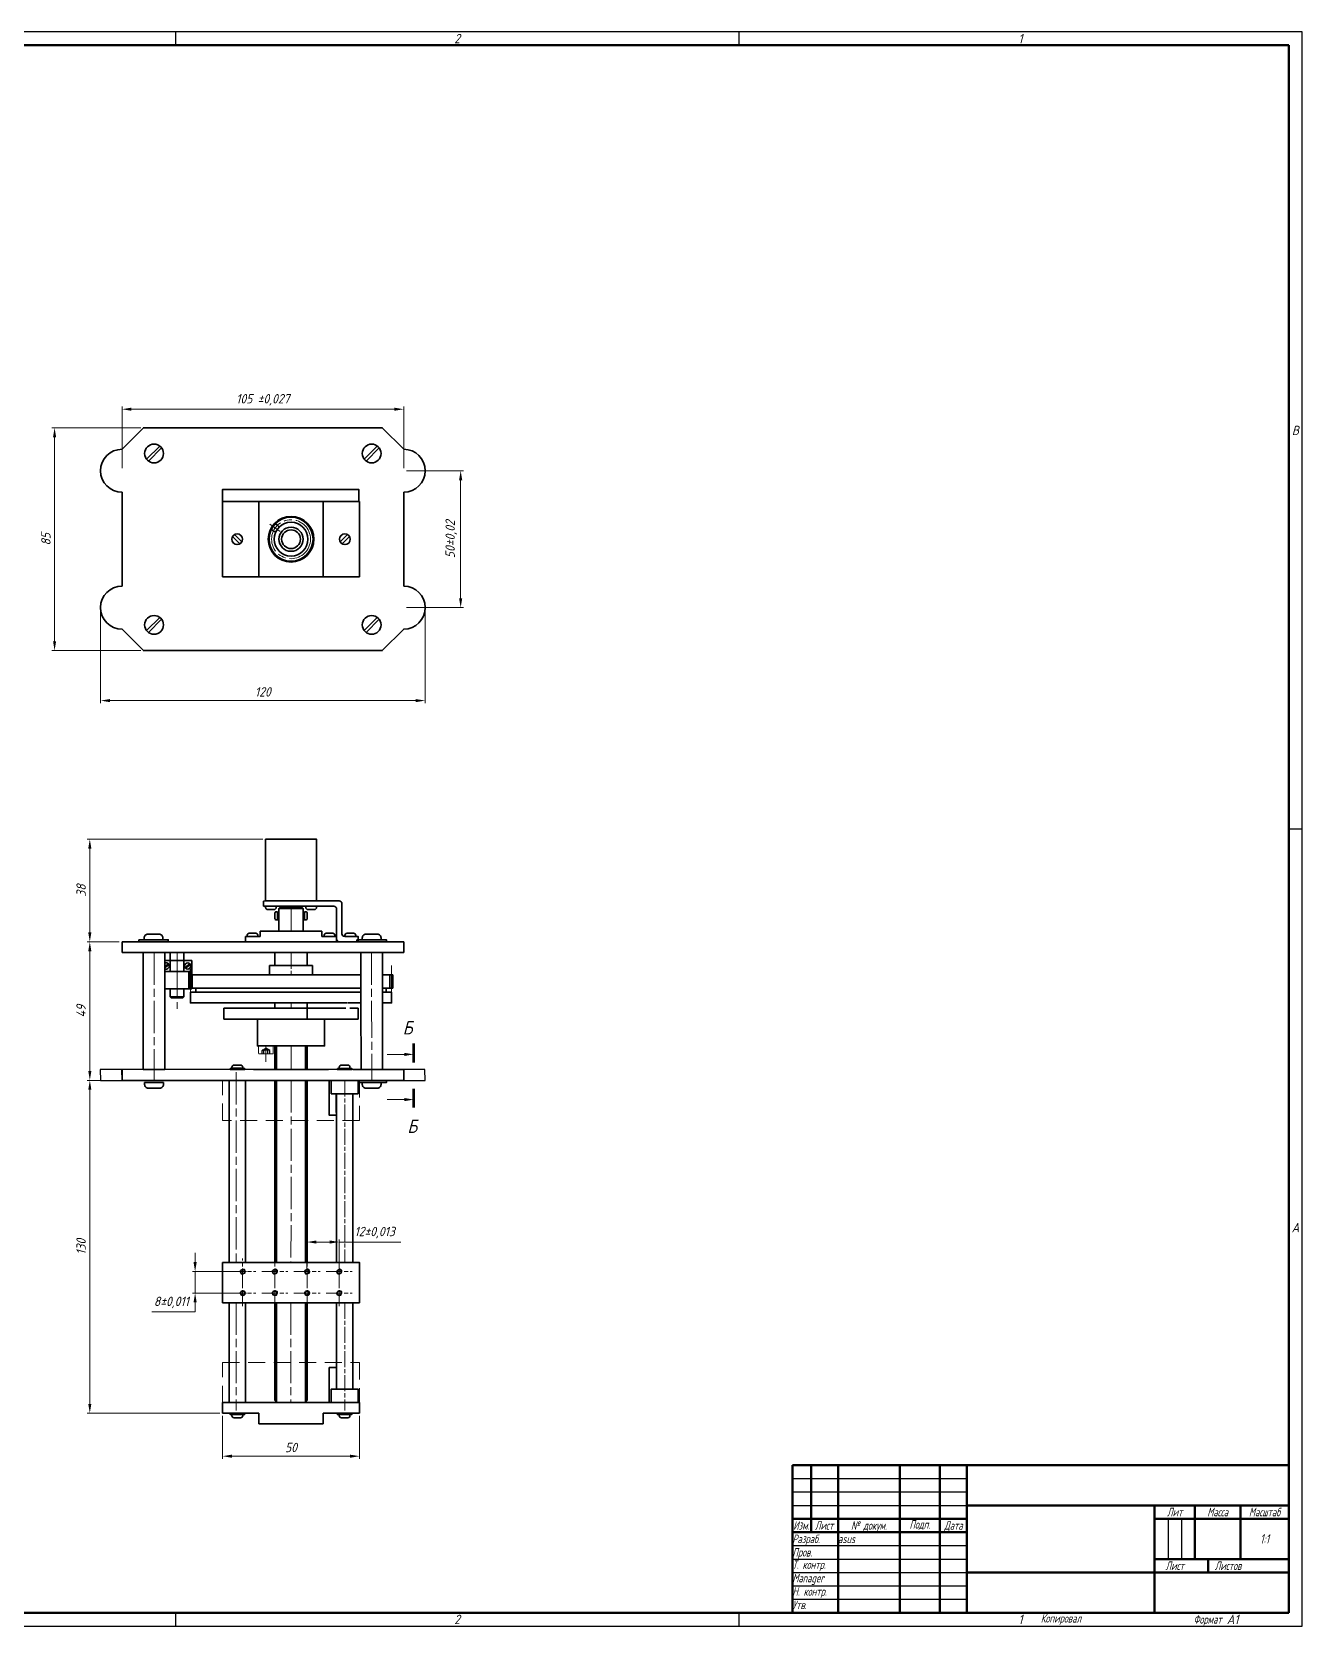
# Model space of a CAD drawing. Header units: millimetres. Extents: x 0 to 841, y 0 to 594.
# Drawn here: x 367 to 841, y 0 to 594 of the extents above; entities that cross this region are included whole.
import ezdxf
from ezdxf.enums import TextEntityAlignment as Align

# ---------------------------------------------------------------- set-up
doc = ezdxf.new("R2010")
doc.units = ezdxf.units.MM
for name, pattern in [('AM_ISO02W050', [7.5, 6, -1.5]), ('AM_ISO02W050x2', [3.75, 3, -0.75]), ('AM_ISO08W050', [18, 12, -1.5, 3, -1.5]), ('AM_ISO08W050x2', [9, 6, -0.75, 1.5, -0.75]), ('HIDDEN', [9.525, 6.35, -3.175])]:
    doc.linetypes.add(name, pattern=pattern)
for name, color, linetype, lineweight in [('AM_0', 7, 'Continuous', 35), ('AM_0N', 7, 'Continuous', 15), ('AM_3N', 6, 'AM_ISO02W050', 25), ('AM_4', 3, 'Continuous', 15), ('AM_5', 3, 'Continuous', 15), ('AM_7', 4, 'AM_ISO08W050', 15), ('AM_BOR', 7, 'Continuous', 35), ('окружности', 100, 'HIDDEN', 15), ('основные', 7, 'Continuous', 35), ('оч жирные', 7, 'Continuous', 70)]:
    doc.layers.add(name, color=color, linetype=linetype, lineweight=lineweight)
doc.styles.add('ACGOSTTS', font='geniso.shx', dxfattribs={"oblique": 15, "height": 3.5})
doc.styles.get("Standard").update_dxf_attribs({"font": 'GENISO.SHX', "oblique": 15})
doc.dimstyles.new('AM_GOST$0', dxfattribs={"dimtxt": 3.5, "dimasz": 3.5, "dimexe": 1, "dimexo": 1, "dimgap": 1.5, "dimtad": 1, "dimtoh": 1, "dimtxsty": 'Standard', "dimcen": 0, "dimclrd": 256, "dimclre": 256, "dimclrt": 2, "dimadec": 0, "dimazin": 2, "dimtp": 0.1, "dimtm": 0.1, "dimtfac": 0.71, "dimtmove": 0, "dimatfit": 3, "dimfxl": 1, "dimtolj": 1, "dimlwd": -1, "dimlwe": -1, "dimarcsym": 1})

# ---------------------------------------------------------------- blocks, each defined once
blk = doc.blocks.new('*D19')
at = {"layer": 'AM_5', "linetype": 'ByBlock', "transparency": 16777216}
for p, q in [((393.08, 378.47), (393.08, 343.84)), ((514.08, 378.47), (514.08, 343.84)), ((396.58, 344.84), (510.58, 344.84))]:
    blk.add_line(p, q, dxfattribs=at)
at = {"layer": 'AM_5', "transparency": 16777216}
for points in [[(396.58, 345.42), (396.58, 344.26), (393.08, 344.84)], [(510.58, 345.42), (510.58, 344.26), (514.08, 344.84)]]:
    blk.add_solid(points, dxfattribs=at)
at = {"layer": 'Defpoints', "color": 0, "transparency": 16777216}
for p in [(393.08, 379.47), (514.08, 379.47), (514.08, 344.84)]:
    blk.add_point(p, dxfattribs=at)
at = {"layer": 'AM_5', "color": 2, "transparency": 16777216, "insert": (453.58, 348.09), "char_height": 3.5, "attachment_point": 5}
blk.add_mtext('\\A1;120', dxfattribs=at)
blk = doc.blocks.new('*D20')
at = {"layer": 'AM_5', "linetype": 'ByBlock', "transparency": 16777216}
for p, q in [((408.08, 446.47), (374.95, 446.47)), ((375.95, 366.97), (375.95, 442.97)), ((408.08, 363.47), (374.95, 363.47))]:
    blk.add_line(p, q, dxfattribs=at)
at = {"layer": 'AM_5', "transparency": 16777216}
for points in [[(375.36, 442.97), (376.53, 442.97), (375.95, 446.47)], [(375.36, 366.97), (376.53, 366.97), (375.95, 363.47)]]:
    blk.add_solid(points, dxfattribs=at)
at = {"layer": 'Defpoints', "color": 0, "transparency": 16777216}
for p in [(375.95, 446.47), (409.08, 446.47), (409.08, 363.47)]:
    blk.add_point(p, dxfattribs=at)
at = {"layer": 'AM_5', "color": 2, "transparency": 16777216, "insert": (372.7, 404.97), "char_height": 3.5, "attachment_point": 5, "rotation": 90}
blk.add_mtext('\\A1;85', dxfattribs=at)
blk = doc.blocks.new('*D21')
at = {"layer": 'AM_5', "linetype": 'ByBlock', "transparency": 16777216}
for p, q in [((401.08, 431.47), (401.08, 454.4)), ((404.58, 453.4), (502.58, 453.4)), ((506.08, 431.47), (506.08, 454.4))]:
    blk.add_line(p, q, dxfattribs=at)
at = {"layer": 'AM_5', "transparency": 16777216}
for points in [[(404.58, 453.98), (404.58, 452.82), (401.08, 453.4)], [(502.58, 453.98), (502.58, 452.82), (506.08, 453.4)]]:
    blk.add_solid(points, dxfattribs=at)
at = {"layer": 'Defpoints', "color": 0, "transparency": 16777216}
for p in [(506.08, 453.4), (401.08, 430.47), (506.08, 430.47)]:
    blk.add_point(p, dxfattribs=at)
at = {"layer": 'AM_5', "color": 2, "transparency": 16777216, "insert": (453.58, 456.91), "char_height": 3.5, "attachment_point": 5}
blk.add_mtext('\\A1;105 {}{\\C2;%%p0,027}', dxfattribs=at)
blk = doc.blocks.new('*D16')
at = {"layer": 'AM_5', "linetype": 'ByBlock', "transparency": 16777216}
for p, q in [((507.08, 430.47), (528.32, 430.47)), ((527.32, 426.97), (527.32, 382.97)), ((507.08, 379.47), (528.32, 379.47))]:
    blk.add_line(p, q, dxfattribs=at)
at = {"layer": 'AM_5', "transparency": 16777216}
for points in [[(526.74, 426.97), (527.91, 426.97), (527.32, 430.47)], [(526.74, 382.97), (527.91, 382.97), (527.32, 379.47)]]:
    blk.add_solid(points, dxfattribs=at)
at = {"layer": 'Defpoints', "color": 0, "transparency": 16777216}
for p in [(506.08, 430.47), (506.08, 379.47), (527.32, 379.47)]:
    blk.add_point(p, dxfattribs=at)
at = {"layer": 'AM_5', "color": 2, "transparency": 16777216, "insert": (523.81, 404.97), "char_height": 3.5, "attachment_point": 5, "rotation": 90}
blk.add_mtext('\\A1;50{}{\\C2;%%p0,02}', dxfattribs=at)
blk = doc.blocks.new('*D22')
at = {"layer": 'AM_5', "linetype": 'ByBlock', "transparency": 16777216}
for p, q in [((438.57, 78.31), (438.57, 62.31)), ((489.57, 78.31), (489.57, 62.31)), ((486.07, 63.31), (442.07, 63.31))]:
    blk.add_line(p, q, dxfattribs=at)
at = {"layer": 'AM_5', "transparency": 16777216}
for points in [[(442.07, 63.89), (442.07, 62.72), (438.57, 63.31)], [(486.07, 63.89), (486.07, 62.72), (489.57, 63.31)]]:
    blk.add_solid(points, dxfattribs=at)
at = {"layer": 'Defpoints', "color": 0, "transparency": 16777216}
for p in [(438.57, 79.31), (489.57, 79.31), (438.57, 63.31)]:
    blk.add_point(p, dxfattribs=at)
at = {"layer": 'AM_5', "color": 2, "transparency": 16777216, "insert": (464.07, 66.56), "char_height": 3.5, "attachment_point": 5}
blk.add_mtext('\\A1;50', dxfattribs=at)
blk = doc.blocks.new('*D23')
at = {"layer": 'AM_5', "linetype": 'ByBlock', "transparency": 16777216}
for p, q in [((400.08, 254.95), (388.08, 254.95)), ((389.08, 251.45), (389.08, 206.84)), ((400.08, 203.34), (388.08, 203.34))]:
    blk.add_line(p, q, dxfattribs=at)
at = {"layer": 'AM_5', "transparency": 16777216}
for points in [[(388.5, 251.45), (389.66, 251.45), (389.08, 254.95)], [(388.5, 206.84), (389.66, 206.84), (389.08, 203.34)]]:
    blk.add_solid(points, dxfattribs=at)
at = {"layer": 'Defpoints', "color": 0, "transparency": 16777216}
for p in [(401.08, 254.95), (389.08, 203.34), (401.08, 203.34)]:
    blk.add_point(p, dxfattribs=at)
at = {"layer": 'AM_5', "color": 2, "transparency": 16777216, "insert": (385.83, 229.14), "char_height": 3.5, "attachment_point": 5, "rotation": 90}
blk.add_mtext('\\A1;49', dxfattribs=at)
blk = doc.blocks.new('*D24')
at = {"layer": 'AM_5', "linetype": 'ByBlock', "transparency": 16777216}
for p, q in [((437.57, 203.34), (388.08, 203.34)), ((389.08, 82.81), (389.08, 199.84)), ((437.57, 79.31), (388.08, 79.31))]:
    blk.add_line(p, q, dxfattribs=at)
at = {"layer": 'AM_5', "transparency": 16777216}
for points in [[(388.5, 199.84), (389.66, 199.84), (389.08, 203.34)], [(388.5, 82.81), (389.66, 82.81), (389.08, 79.31)]]:
    blk.add_solid(points, dxfattribs=at)
at = {"layer": 'Defpoints', "color": 0, "transparency": 16777216}
for p in [(389.08, 203.34), (438.57, 203.34), (438.57, 79.31)]:
    blk.add_point(p, dxfattribs=at)
at = {"layer": 'AM_5', "color": 2, "transparency": 16777216, "insert": (385.83, 141.32), "char_height": 3.5, "attachment_point": 5, "rotation": 90}
blk.add_mtext('\\A1;130', dxfattribs=at)
blk = doc.blocks.new('*D25')
at = {"layer": 'AM_4', "linetype": 'ByBlock', "transparency": 16777216}
for p, q in [((453.58, 293.2), (388.08, 293.2)), ((389.08, 258.45), (389.08, 289.7)), ((400.08, 254.95), (388.08, 254.95))]:
    blk.add_line(p, q, dxfattribs=at)
at = {"layer": 'AM_4', "transparency": 16777216}
for points in [[(388.5, 289.7), (389.66, 289.7), (389.08, 293.2)], [(388.5, 258.45), (389.66, 258.45), (389.08, 254.95)]]:
    blk.add_solid(points, dxfattribs=at)
at = {"layer": 'Defpoints', "color": 0, "transparency": 16777216}
for p in [(389.08, 293.2), (454.58, 293.2), (401.08, 254.95)]:
    blk.add_point(p, dxfattribs=at)
at = {"layer": 'AM_4', "color": 2, "transparency": 16777216, "insert": (385.83, 274.07), "char_height": 3.5, "attachment_point": 5, "rotation": 90}
blk.add_mtext('\\A1;38', dxfattribs=at)
blk = doc.blocks.new('*D17')
at = {"layer": 'AM_5', "linetype": 'ByBlock', "transparency": 16777216}
for p, q in [((428.33, 135.61), (428.33, 139.11)), ((447.43, 132.11), (427.33, 132.11)), ((428.33, 132.11), (428.33, 124.08)), ((447.43, 124.08), (427.33, 124.08)), ((428.33, 120.58), (428.33, 117.08)), ((428.33, 117.08), (412.15, 117.08))]:
    blk.add_line(p, q, dxfattribs=at)
at = {"layer": 'AM_5', "transparency": 16777216}
for points in [[(427.75, 135.61), (428.92, 135.61), (428.33, 132.11)], [(427.75, 120.58), (428.92, 120.58), (428.33, 124.08)]]:
    blk.add_solid(points, dxfattribs=at)
at = {"layer": 'Defpoints', "color": 0, "transparency": 16777216}
for p in [(448.43, 132.11), (428.33, 124.08), (448.43, 124.08)]:
    blk.add_point(p, dxfattribs=at)
at = {"layer": 'AM_5', "color": 2, "transparency": 16777216, "insert": (419.49, 120.59), "char_height": 3.5, "attachment_point": 5}
blk.add_mtext('\\A1;8{}{\\C2;%%p0,011}', dxfattribs=at)
blk = doc.blocks.new('*D18')
at = {"layer": 'AM_5', "linetype": 'ByBlock', "transparency": 16777216}
for p, q in [((470.03, 132.1), (470.03, 144.1)), ((473.53, 143.1), (478.53, 143.1)), ((482.03, 132.1), (482.03, 144.1)), ((482.03, 143.1), (504.98, 143.1))]:
    blk.add_line(p, q, dxfattribs=at)
at = {"layer": 'AM_5', "transparency": 16777216}
for points in [[(473.53, 143.69), (473.53, 142.52), (470.03, 143.1)], [(478.53, 143.69), (478.53, 142.52), (482.03, 143.1)]]:
    blk.add_solid(points, dxfattribs=at)
at = {"layer": 'Defpoints', "color": 0, "transparency": 16777216}
for p in [(482.03, 143.1), (470.03, 131.1), (482.03, 131.1)]:
    blk.add_point(p, dxfattribs=at)
at = {"layer": 'AM_5', "color": 2, "transparency": 16777216, "insert": (495.25, 146.62), "char_height": 3.5, "attachment_point": 5}
blk.add_mtext('\\A1;12{}{\\C2;%%p0,013}', dxfattribs=at)
blk = doc.blocks.new('GOST_A1_LANDSCAPE')
at = {"layer": 'AM_BOR', "color": 1, "lineweight": 25}
for p, q in [((841, 594), (0, 594)), ((421, 594), (421, 589)), ((631, 594), (631, 589)), ((841, 0), (841, 594)), ((841, 297), (836, 297)), ((0, 0), (841, 0)), ((421, 5), (421, 0)), ((631, 5), (631, 0))]:
    blk.add_line(p, q, dxfattribs=at)
at = {"layer": 'AM_BOR', "color": 7, "lineweight": 50}
for p, q in [((836, 589), (20, 589)), ((836, 5), (836, 589)), ((20, 5), (836, 5))]:
    blk.add_line(p, q, dxfattribs=at)
at = {"layer": 'AM_BOR', "color": 1, "lineweight": 25, "style": 'ACGOSTTS', "oblique": 15}
for s, p in [('2', (526, 591.5)), ('1', (736, 591.5)), ('B', (838.5, 445.5)), ('A', (838.5, 148.5)), ('2', (526, 2.5)), ('1', (736, 2.5))]:
    blk.add_text(s, height=3.5, dxfattribs=at).set_placement(p, align=Align.MIDDLE_CENTER)
blk = doc.blocks.new('GOST_FORM1')
at = {"layer": 'AM_BOR', "color": 7, "lineweight": 50}
for p, q in [((-185, 0), (-185, 55)), ((-185, 55), (0, 55)), ((-178, 55), (-178, 30)), ((-168, 55), (-168, 0)), ((-145, 55), (-145, 0)), ((-130, 55), (-130, 0)), ((-120, 55), (-120, 0)), ((0, 55), (0, 0)), ((-120, 40), (0, 40)), ((-50, 40), (-50, 0)), ((-35, 40), (-35, 20)), ((-18, 40), (-18, 20)), ((-185, 35), (-120, 35)), ((-185, 30), (-120, 30)), ((-50, 35), (0, 35)), ((-50, 20), (0, 20)), ((-30, 20), (-30, 15)), ((-120, 15), (0, 15)), ((0, 0), (-185, 0))]:
    blk.add_line(p, q, dxfattribs=at)
at = {"layer": 'AM_BOR', "color": 1, "lineweight": 25}
for p, q in [((-185, 50), (-120, 50)), ((-185, 45), (-120, 45)), ((-185, 40), (-120, 40)), ((-45, 35), (-45, 20)), ((-40, 35), (-40, 20)), ((-185, 25), (-120, 25)), ((-185, 20), (-120, 20)), ((-185, 15), (-120, 15)), ((-185, 10), (-120, 10)), ((-185, 5), (-120, 5))]:
    blk.add_line(p, q, dxfattribs=at)
at = {"layer": 'AM_BOR', "color": 1, "lineweight": 25, "style": 'ACGOSTTS', "oblique": 15, "width": 0.8}
for s, p in [('Лит', (-42.5, 37.5)), ('Масса', (-26.5, 37.5)), ('Масштаб', (-9, 37.5)), ('Изм.', (-181.7, 32.5)), ('Лист', (-173.2, 32.5)), ('№ докум.', (-156.5, 32.5)), ('Подп.', (-137.5, 32.9)), ('Дата', (-125, 32.5)), ('Лист', (-42.5, 17.5)), ('Листов', (-22.62, 17.5)), ('Копировал', (-84.92, -2.1))]:
    blk.add_text(s, height=3.17, dxfattribs=at).set_placement(p, align=Align.MIDDLE_CENTER)
for s, p in [('Разраб.', (-185, 27.5)), ('Пров.', (-185, 22.5)), ('Т. контр.', (-185, 17.9)), ('Н. контр.', (-185, 7.9)), ('Утв.', (-185, 2.9))]:
    blk.add_text(s, height=3.17, dxfattribs=at).set_placement(p, align=Align.MIDDLE_LEFT)
blk.add_text('Формат', height=3.17, dxfattribs=at).set_placement((-25, -2.5), align=Align.MIDDLE_RIGHT)
at = {"layer": 'AM_BOR', "color": 2, "lineweight": 25, "style": 'ACGOSTTS', "oblique": 15}
for tag, height, p in [('GEN-TITLE-PARTNO{23}', 5, (-60, 47.5)), ('GEN-TITLE-CMPNY{13}', 3.5, (-25, 7.5))]:
    blk.add_attdef(tag, text='', height=height, dxfattribs=at).set_placement(p, align=Align.MIDDLE_CENTER)
at = {"layer": 'AM_BOR', "color": 2, "lineweight": 25, "style": 'ACGOSTTS', "oblique": 15, "width": 0.8}
for tag, height, p in [('GEN-TITLE-DES1{13}', 5, (-85, 30)), ('GEN-TITLE-LIT1{1}', 3.5, (-47.9, 27.5)), ('GEN-TITLE-LIT2{1.1}', 3.5, (-42.9, 27.5)), ('GEN-TITLE-LIT3{1.1}', 3.5, (-37.9, 27.5)), ('GEN-TITLE-WT{4}', 3.5, (-27, 27.5)), ('GEN-TITLE-SCA{6}', 3.5, (-9, 27.5)), ('GEN-TITLE-DES2{21}', 3.17, (-85, 19.5)), ('GEN-TITLE-SHEET{2.2}', 3.17, (-34.5, 17.5)), ('GEN-TITLE-NUMSHTS{5}', 3.17, (-9.12, 17.5))]:
    blk.add_attdef(tag, text='', height=height, dxfattribs=at).set_placement(p, align=Align.MIDDLE_CENTER)
at = {"layer": 'AM_BOR', "color": 2, "lineweight": 25, "style": 'ACGOSTTS', "oblique": 15}
for tag, height, width, p in [('GEN-TITLE-NAME{6.5}', 3.17, 0.8, (-168, 27.5)), ('GEN-TITLE-CHKM{6.5}', 3.17, 0.8, (-168, 22.5)), ('GEN-TITLE-ENG{6.5}', 3.17, 0.8, (-168, 17.5)), ('GEN-TITLE-AUTH{6.5}', 3.17, 0.8, (-168, 12.5)), ('GEN-TITLE-APPD{6.5}', 3.17, 0.8, (-168, 7.5)), ('GEN-TITLE-MAT2{9}', 3.5, 0.9, (-85, 9.25)), ('GEN-TITLE-MAT3{9}', 3.5, 0.9, (-85, 4.37)), ('GEN-TITLE-APPM{6.5}', 3.17, 0.8, (-168, 2.5))]:
    blk.add_attdef(tag, text='', height=height, dxfattribs=dict(at, width=width)).set_placement(p, align=Align.MIDDLE_LEFT)
at = {"layer": 'AM_BOR', "color": 1, "lineweight": 25, "style": 'ACGOSTTS', "oblique": 15, "width": 0.8}
blk.add_attdef('GEN-TITLE-AUTHT{5}', text='', height=3.17, dxfattribs=at).set_placement((-185, 12.9), align=Align.MIDDLE_LEFT)
at = {"layer": 'AM_BOR', "color": 2, "lineweight": 25, "style": 'ACGOSTTS', "oblique": 15, "width": 0.9}
blk.add_attdef('GEN-TITLE-MAT1{9}', text='', height=3.5, dxfattribs=at).set_placement((-86.5, 7.5), align=Align.MIDDLE_RIGHT)
at = {"layer": 'AM_BOR', "color": 2, "lineweight": 25, "style": 'ACGOSTTS', "oblique": 15}
blk.add_attdef('GEN-TITLE-SIZ{15.7}', text='', height=3.5, dxfattribs=at).set_placement((-23.1, -2.5), align=Align.MIDDLE_LEFT)

msp = doc.modelspace()

# ---------------------------------------------------------------- linework, layer by layer
for points in [[(393.082, 203.339), (401.082, 203.339), (400.953, 207.339), (392.953, 207.339)], [(506.082, 203.339), (514.082, 203.339), (513.953, 207.339), (505.953, 207.339)]]:
    msp.add_lwpolyline(points, close=True)
at = {"layer": 'AM_0'}
for p, q in [((419.082, 250.934), (419.082, 243.948)), ((419.082, 250.934), (424.082, 250.934)), ((424.082, 250.948), (424.082, 243.948)), ((427.082, 243.948), (417.018, 243.948)), ((456.082, 246.136), (456.082, 242.698)), ((472.082, 246.136), (456.082, 246.136)), ((472.082, 246.136), (472.082, 242.698)), ((426.082, 242.698), (426.082, 237.698)), ((490.145, 242.698), (426.082, 242.698)), ((458.082, 237.698), (426.082, 237.698)), ((427.082, 242.948), (427.082, 237.448)), ((427.207, 242.698), (427.207, 237.698)), ((472.082, 242.698), (456.082, 242.698)), ((470.082, 242.698), (458.082, 242.698)), ((490.145, 237.698), (470.082, 237.698)), ((502.082, 242.698), (498.145, 242.698)), ((502.082, 237.698), (498.145, 237.698)), ((500.957, 242.698), (500.957, 237.698)), ((502.082, 242.698), (502.082, 237.698)), ((427.082, 237.448), (417.018, 237.448)), ((419.082, 237.448), (419.082, 234.526)), ((424.082, 237.448), (419.082, 237.448)), ((419.082, 234.526), (419.349, 234.124)), ((423.815, 234.124), (419.349, 234.124)), ((424.082, 234.526), (423.815, 234.124)), ((424.082, 237.448), (424.082, 234.526))]:
    msp.add_line(p, q, dxfattribs=at)
for centre in [(446.04, 132.08), (458.04, 132.08), (470.04, 132.08), (482.04, 132.08), (446.04, 124.08), (458.04, 124.08), (470.04, 124.08), (482.04, 124.08)]:
    msp.add_circle(centre, 0.783, dxfattribs=at)
at = {"layer": 'AM_0N'}
for p, q in [((451.966, 213.502), (451.966, 216.202)), ((453.216, 216.202), (451.966, 216.202)), ((456.216, 216.202), (453.216, 216.202)), ((457.466, 216.202), (456.216, 216.202)), ((457.466, 213.502), (457.466, 216.202)), ((457.166, 213.202), (452.266, 213.202))]:
    msp.add_line(p, q, dxfattribs=at)
for centre, start, end in [((452.266, 213.502), 180, 270), ((457.166, 213.502), 270, 0)]:
    msp.add_arc(centre, 0.3, start, end, dxfattribs=at)
at = {"layer": 'AM_3N', "linetype": 'AM_ISO02W050x2'}
for p, q in [((453.272, 214.502), (454.716, 215.335)), ((453.272, 213.202), (453.272, 214.502)), ((453.994, 213.202), (453.994, 214.502)), ((456.16, 214.502), (454.716, 215.335)), ((455.438, 213.202), (455.438, 214.502)), ((456.16, 213.202), (456.16, 214.502))]:
    msp.add_line(p, q, dxfattribs=at)
for centre, radius, start, end in [((453.633, 214.038), 0.588, 52.121121, 127.878879), ((454.716, 212.46), 2.166, 70.528779, 109.471221), ((455.799, 214.038), 0.588, 52.121121, 127.878879)]:
    msp.add_arc(centre, radius, start, end, dxfattribs=at)
at = {"layer": 'AM_4'}
for centre in [(446.058, 132.107), (458.058, 132.107), (470.058, 132.107), (482.058, 132.107), (446.058, 124.107), (458.058, 124.107), (470.058, 124.107), (482.058, 124.107)]:
    msp.add_arc(centre, 1.007, 159.312418, 75.104493, dxfattribs=at)
at = {"layer": 'AM_5'}
for p, q in [((499.983, 213.012), (506.302, 213.012)), ((499.983, 196.182), (506.302, 196.182))]:
    msp.add_line(p, q, dxfattribs=at)
at = {"layer": 'AM_5', "linetype": 'Continuous'}
for points in [[(506.302, 212.428), (506.302, 213.595), (509.802, 213.012)], [(506.302, 195.599), (506.302, 196.766), (509.802, 196.182)]]:
    msp.add_trace(points, dxfattribs=at)
at = {"layer": 'AM_7', "linetype": 'AM_ISO08W050x2'}
for p, q in [((456.168, 410.634), (460.033, 407.874)), ((421.582, 245.948), (421.582, 250.934)), ((464.082, 250.948), (464.082, 242.698)), ((454.716, 216.202), (454.716, 209.956)), ((484.141, 203.339), (484.141, 135.491)), ((446.04, 127.198), (446.04, 136.962)), ((458.04, 127.198), (458.04, 136.962)), ((470.04, 127.198), (470.04, 136.962)), ((482.04, 127.198), (482.04, 136.962)), ((441.157, 132.08), (450.922, 132.08)), ((453.157, 132.08), (462.922, 132.08)), ((465.157, 132.08), (474.922, 132.08)), ((477.157, 132.08), (486.922, 132.08)), ((446.04, 119.198), (446.04, 128.962)), ((458.04, 119.198), (458.04, 128.962)), ((470.04, 119.198), (470.04, 128.962)), ((482.04, 119.198), (482.04, 128.962)), ((441.157, 124.08), (450.922, 124.08)), ((453.157, 124.08), (462.922, 124.08)), ((465.157, 124.08), (474.922, 124.08)), ((477.157, 124.08), (486.922, 124.08)), ((484.141, 120.491), (484.141, 80.307))]:
    msp.add_line(p, q, dxfattribs=at)
at = {"layer": 'AM_7'}
for p, q in [((464.081, 267.37), (464.081, 258.948)), ((413.018, 250.948), (413.018, 203.339)), ((494.145, 250.948), (494.145, 231.202)), ((421.582, 245.948), (421.582, 229.948)), ((426.549, 244.865), (426.582, 233.948)), ((426.582, 244.865), (426.582, 234.198)), ((501.582, 246.198), (501.582, 234.198)), ((464.08, 232.202), (464.08, 230.202)), ((494.145, 231.202), (494.192, 203.339)), ((464.079, 216.202), (464.079, 207.339)), ((443.617, 206.339), (443.617, 135.491)), ((464.079, 203.339), (464.075, 135.491)), ((447.079, 167.839), (447.075, 135.491)), ((481.068, 167.839), (481.071, 135.491)), ((443.617, 120.491), (443.617, 80.307)), ((447.074, 120.491), (447.07, 83.307)), ((464.075, 120.491), (464.073, 83.233)), ((481.073, 120.491), (481.076, 88.307))]:
    msp.add_line(p, q, dxfattribs=at)
msp.add_circle((464.082, 404.974), 7.25, dxfattribs=at)
at = {"layer": 'окружности'}
for points in [[(438.575, 203.339), (489.575, 203.339), (489.575, 188.339), (438.575, 188.339)], [(438.574, 98.233), (489.574, 98.233), (489.574, 83.233), (438.574, 83.233)]]:
    msp.add_lwpolyline(points, close=True, dxfattribs=at)
at = {"layer": 'основные'}
for p, q in [((415.121, 439.697), (410.211, 434.81)), ((496.247, 439.697), (491.337, 434.81)), ((410.916, 434.101), (415.826, 438.988)), ((492.042, 434.101), (496.953, 438.988)), ((438.582, 418.974), (438.582, 390.974)), ((489.582, 418.974), (438.582, 418.974)), ((452.082, 418.974), (452.082, 390.974)), ((476.082, 390.974), (476.082, 418.974)), ((489.582, 390.974), (489.582, 418.974)), ((445.013, 403.254), (442.268, 405.986)), ((442.973, 406.695), (445.718, 403.962)), ((485.19, 406.695), (482.445, 403.962)), ((483.151, 403.254), (485.896, 405.986)), ((438.582, 390.974), (489.582, 390.974)), ((438.582, 390.974), (489.582, 390.974)), ((415.121, 375.847), (410.211, 370.96)), ((410.916, 370.251), (415.826, 375.139)), ((496.247, 375.847), (491.337, 370.96)), ((492.042, 370.251), (496.953, 375.139)), ((453.881, 270.14), (455.797, 270.201)), ((453.881, 268.201), (453.881, 270.14)), ((460.331, 268.201), (453.881, 268.201)), ((460.182, 267.948), (459.582, 267.348)), ((459.582, 263.849), (459.582, 267.348)), ((459.582, 267.348), (466.082, 267.348)), ((467.981, 268.201), (460.006, 268.201)), ((460.182, 267.948), (462.082, 267.948)), ((462.082, 267.948), (462.082, 268.201)), ((462.082, 267.948), (466.082, 267.948)), ((464.082, 270.201), (469.282, 270.201)), ((466.082, 267.948), (466.082, 268.201)), ((467.982, 267.948), (466.082, 267.948)), ((466.082, 267.348), (468.582, 267.348)), ((470.797, 270.201), (467.831, 270.201)), ((467.831, 268.201), (480.081, 268.201)), ((467.982, 267.948), (468.582, 267.348)), ((468.582, 263.849), (468.582, 267.348)), ((457.782, 267.001), (455.382, 267.001)), ((459.082, 265.449), (459.082, 266.149)), ((459.082, 265.449), (459.582, 265.449)), ((459.082, 263.849), (459.082, 265.449)), ((459.082, 263.149), (459.082, 263.849)), ((459.082, 263.849), (459.582, 263.849)), ((459.582, 258.948), (459.582, 263.849)), ((469.082, 265.449), (468.582, 265.449)), ((468.582, 258.948), (468.582, 263.849)), ((469.082, 263.849), (468.582, 263.849)), ((469.082, 265.449), (469.082, 266.149)), ((469.082, 263.849), (469.082, 265.449)), ((469.082, 263.149), (469.082, 263.849)), ((472.432, 267.001), (470.732, 267.001)), ((481.081, 267.201), (481.081, 255.948)), ((452.582, 256.948), (447.082, 256.948)), ((447.082, 256.948), (447.082, 254.948)), ((450.232, 258.148), (449.232, 258.148)), ((475.582, 258.948), (452.582, 258.948)), ((452.582, 258.948), (452.582, 256.948)), ((455.382, 258.948), (475.582, 258.948)), ((475.582, 258.948), (475.582, 256.948)), ((475.582, 256.948), (481.082, 256.948)), ((477.582, 258.148), (479.282, 258.148)), ((481.082, 256.948), (481.082, 254.948)), ((401.082, 254.948), (401.082, 250.948)), ((407.482, 254.948), (412.798, 254.948)), ((412.082, 254.948), (434.1, 254.948)), ((412.082, 250.934), (419.082, 250.934)), ((412.798, 254.948), (421.582, 254.948)), ((431.082, 250.948), (424.082, 250.948)), ((431.082, 250.948), (452.082, 250.948)), ((434.1, 254.948), (441.082, 254.948)), ((446.082, 254.948), (443.082, 254.948)), ((443.365, 254.948), (448.948, 254.948)), ((484.798, 250.948), (445.874, 250.948)), ((446.082, 254.948), (483.94, 254.948)), ((452.082, 254.948), (450.515, 254.948)), ((458.082, 250.948), (458.082, 246.136)), ((470.082, 250.948), (458.082, 250.948)), ((464.082, 250.948), (468.582, 250.948)), ((470.082, 250.948), (470.082, 246.136)), ((476.082, 254.948), (477.648, 254.948)), ((477.648, 254.948), (476.082, 254.948)), ((480.865, 254.948), (479.215, 254.948)), ((479.215, 254.948), (479.298, 254.948)), ((486.365, 254.948), (480.865, 254.948)), ((484.798, 250.948), (506.082, 250.948)), ((506.082, 254.948), (486.365, 254.948)), ((506.082, 250.948), (506.082, 254.948)), ((417.018, 247.948), (427.082, 247.948)), ((418.454, 246.724), (417.018, 245.829)), ((417.018, 245.39), (418.638, 246.4)), ((424.561, 245.437), (426.392, 246.779)), ((424.781, 245.137), (424.561, 245.437)), ((426.624, 246.487), (424.781, 245.137)), ((425.995, 237.448), (425.995, 243.948)), ((427.082, 247.948), (427.082, 243.948)), ((427.082, 242.948), (427.082, 243.948)), ((490.145, 246.816), (490.145, 225.087)), ((498.145, 246.816), (498.145, 219.77)), ((426.582, 242.948), (426.582, 242.448)), ((428.582, 236.202), (428.582, 237.698)), ((458.082, 237.701), (456.082, 237.702)), ((499.582, 236.202), (499.582, 237.698)), ((419.082, 234.526), (424.082, 234.526)), ((458.081, 232.202), (458.081, 230.202)), ((470.082, 232.202), (470.082, 228.266)), ((470.082, 228.266), (470.081, 226.202)), ((458.08, 216.202), (458.08, 207.339)), ((458.687, 216.202), (458.687, 207.339)), ((469.468, 207.339), (469.468, 216.202)), ((470.081, 216.202), (470.08, 207.339)), ((401.082, 207.339), (494.185, 207.497)), ((401.082, 207.339), (401.082, 203.339)), ((413.018, 203.339), (401.082, 203.339)), ((494.192, 203.339), (413.018, 203.339)), ((450.079, 207.339), (458.08, 207.339)), ((450.079, 203.339), (458.08, 203.338)), ((470.08, 203.339), (454.079, 203.338)), ((458.08, 203.338), (458.076, 135.491)), ((458.08, 207.339), (478.079, 207.339)), ((458.687, 203.338), (458.687, 135.491)), ((469.463, 135.491), (469.467, 203.339)), ((470.08, 203.339), (470.076, 135.491)), ((478.079, 207.339), (470.08, 207.339)), ((478.079, 203.339), (470.08, 203.339)), ((481.203, 203.339), (480.942, 203.339)), ((506.082, 207.339), (506.082, 203.339)), ((480.942, 198.339), (480.942, 191.316)), ((480.942, 191.316), (481.072, 191.316)), ((458.075, 120.491), (458.073, 84.307)), ((458.687, 120.491), (458.687, 83.307)), ((469.46, 83.307), (469.462, 120.491)), ((470.075, 120.491), (470.073, 84.348)), ((452.723, 83.307), (477.149, 83.307)), ((454.073, 83.307), (454.573, 83.307)), ((454.573, 83.307), (459.573, 83.307)), ((457.78, 83.307), (454.573, 83.307)), ((458.073, 84.307), (458.687, 83.307)), ((470.073, 84.348), (469.46, 83.307)), ((476.44, 83.307), (480.44, 83.307)), ((480.293, 83.307), (481.86, 83.307)), ((481.068, 83.307), (482.635, 83.307)), ((452.072, 79.307), (438.573, 79.307)), ((452.069, 75.307), (452.072, 79.307)), ((476.078, 75.307), (476.075, 79.307)), ((476.075, 79.307), (489.573, 79.307)), ((455.569, 75.307), (472.578, 75.307))]:
    msp.add_line(p, q, dxfattribs=at)
for points in [[(401.082, 438.474), (409.082, 446.474), (498.082, 446.474), (506.082, 438.474)], [(401.082, 387.474), (401.082, 422.474)], [(506.082, 422.474), (506.082, 387.474)], [(506.082, 371.474), (506.082, 371.474), (498.082, 363.474), (409.082, 363.474), (401.082, 371.474)], [(455.798, 270.201), (454.582, 270.201), (454.582, 293.201), (473.582, 293.201), (473.582, 270.201), (455.798, 270.201)], [(412.798, 254.948), (401.082, 254.948)], [(401.082, 250.948), (412.555, 250.948)], [(417.018, 237.448), (417.018, 207.339), (409.018, 207.339), (409.018, 250.934), (417.018, 250.934), (417.018, 237.448)], [(418.338, 254.948), (414.365, 254.948)], [(443.082, 254.948), (440.082, 254.948)], [(447.082, 254.948), (445.082, 254.948), (443.365, 254.948)], [(481.082, 254.948), (483.082, 254.948), (484.798, 254.948)], [(486.365, 254.948), (488.082, 254.948)], [(490.145, 242.698), (490.145, 250.934), (498.145, 250.934), (498.145, 242.698)], [(440.472, 232.202), (426.58, 232.202), (426.58, 236.202), (458.081, 236.202)], [(485.041, 232.202), (426.582, 232.202), (426.582, 236.202), (490.145, 236.202)], [(458.081, 232.202), (443.672, 232.202)], [(470.082, 236.202), (490.145, 236.202)], [(484.487, 232.202), (471.037, 232.202)], [(490.145, 232.202), (485.202, 232.202)], [(490.145, 232.202), (487.687, 232.202)], [(498.145, 232.202), (498.192, 207.339), (490.192, 207.339), (490.145, 232.202)], [(498.145, 236.202), (501.58, 236.202), (501.58, 232.202), (498.145, 232.202)], [(498.145, 236.202), (501.58, 236.202), (501.58, 232.202), (498.145, 232.202)], [(458.081, 226.202), (439.08, 226.202), (439.08, 230.202), (440.472, 230.202)], [(486.056, 230.202), (489.08, 230.202), (489.08, 226.202), (439.08, 226.202), (439.08, 230.202), (484.338, 230.202)], [(443.678, 230.202), (458.081, 230.202)], [(451.966, 216.202), (451.579, 216.202), (451.579, 226.202), (458.081, 226.202)], [(487.673, 230.202), (489.08, 230.202), (489.08, 226.202), (470.082, 226.202)], [(470.082, 226.202), (476.579, 226.202), (476.579, 216.202), (470.082, 216.202)], [(471.037, 230.202), (484.467, 230.202)], [(458.08, 216.202), (457.466, 216.202)], [(443.079, 203.339), (401.082, 203.339)], [(441.082, 135.491), (441.082, 203.339), (444.449, 203.339)], [(443.617, 203.339), (447.074, 203.339), (447.074, 135.491)], [(481.072, 190.339), (478.303, 190.339), (478.303, 203.339), (481.072, 203.339)], [(483.068, 203.339), (479.069, 203.339), (479.069, 198.339), (487.065, 198.339)], [(483.068, 203.339), (481.072, 203.339)], [(487.068, 207.339), (506.082, 207.339), (506.082, 203.339), (485.068, 203.339)], [(487.065, 198.339), (489.069, 198.339), (489.069, 203.339), (485.068, 203.339)], [(487.065, 203.339), (487.065, 203.339), (485.068, 203.339)], [(488.645, 203.339), (499.645, 203.339), (499.645, 202.539), (489.069, 202.539)], [(481.072, 198.339), (481.072, 135.491)], [(487.064, 135.491), (487.065, 198.339)], [(443.079, 83.307), (441.082, 83.307), (441.082, 120.491)], [(447.075, 120.491), (447.075, 83.307), (445.079, 83.307)], [(481.072, 120.491), (481.072, 88.307)], [(487.064, 88.307), (487.064, 120.491)], [(481.072, 83.307), (478.303, 83.307), (478.303, 96.307), (481.072, 96.307)], [(445.079, 83.307), (438.573, 83.307), (438.573, 79.307)], [(446.723, 83.307), (452.723, 83.307)], [(481.44, 83.307), (481.44, 83.307), (475.44, 83.307)], [(488.074, 88.307), (479.08, 88.307), (479.08, 83.307), (483.068, 83.307)], [(481.072, 83.307), (483.068, 83.307)], [(483.068, 83.307), (489.573, 83.307), (489.573, 79.307)], [(485.068, 83.307), (489.08, 83.307), (489.08, 88.307), (487.068, 88.307)], [(485.068, 83.307), (489.573, 83.307), (489.573, 79.307)], [(485.068, 83.307), (487.064, 83.307)], [(452.069, 75.307), (455.569, 75.307)], [(476.078, 75.307), (472.578, 75.307)]]:
    msp.add_lwpolyline(points, dxfattribs=at)
for points in [[(438.582, 419.074), (489.335, 419.074), (489.335, 423.514), (438.582, 423.514)], [(407.298, 255.748), (418.298, 255.748), (418.298, 254.948), (407.298, 254.948)], [(488.645, 255.755), (499.645, 255.755), (499.645, 254.955), (488.645, 254.955)], [(427.207, 242.698), (490.145, 242.698), (490.145, 237.698), (427.207, 237.698)], [(451.579, 226.202), (476.579, 226.202), (476.579, 216.202), (451.579, 216.202)], [(441.412, 207.783), (441.412, 207.339), (446.745, 207.339), (446.745, 207.783)], [(481.401, 207.783), (481.401, 207.339), (486.735, 207.339), (486.735, 207.783)], [(438.575, 135.491), (489.575, 135.491), (489.575, 120.491), (438.575, 120.491)], [(441.412, 79.251), (441.412, 78.807), (446.745, 78.807), (446.745, 79.251)], [(481.402, 79.251), (481.402, 78.807), (486.735, 78.807), (486.735, 79.251)]]:
    msp.add_lwpolyline(points, close=True, dxfattribs=at)
for points in [[(456.082, 267.001), (455.382, 267.001, -0.4142136), (454.582, 267.801), (454.582, 268.201), (458.582, 268.201), (458.582, 267.801, -0.4142136), (457.782, 267.001), (457.082, 267.001)], [(471.082, 267.001), (470.382, 267.001, -0.4142136), (469.582, 267.801), (469.582, 268.201), (473.582, 268.201), (473.582, 267.801, -0.4142136), (472.782, 267.001), (472.082, 267.001)], [(487.081, 254.948), (489.099, 254.948), (489.099, 256.948), (484.081, 256.948, -0.4142136), (483.081, 257.948), (483.081, 268.201), (483.081, 269.201, 0.4142136), (482.081, 270.201), (472.364, 270.201)], [(449.232, 258.148), (448.532, 258.148, 0.4142136), (447.732, 257.348), (447.732, 256.948), (451.732, 256.948), (451.732, 257.348, 0.4142136), (450.932, 258.148), (450.232, 258.148)], [(478.932, 258.148), (479.632, 258.148, -0.4142136), (480.432, 257.348), (480.432, 256.948), (476.432, 256.948), (476.432, 257.348, -0.4142136), (477.232, 258.148), (477.932, 258.148)], [(486.684, 258.148), (487.384, 258.148, -0.4142136), (488.184, 257.348), (488.184, 256.948), (484.184, 256.948), (484.184, 257.348, -0.4142136), (484.984, 258.148), (486.684, 258.148)], [(444.579, 209.039), (445.279, 209.039, -0.4142136), (446.079, 208.239), (446.079, 207.839), (442.079, 207.839), (442.079, 208.239, -0.4142136), (442.879, 209.039), (444.579, 209.039)], [(443.579, 209.039), (442.879, 209.039, 0.4142136), (442.079, 208.239), (442.079, 207.839)], [(442.079, 207.839), (442.079, 208.239, -0.4142136), (442.879, 209.039), (443.579, 209.039)], [(446.079, 207.839), (446.079, 208.239, 0.4142136), (445.279, 209.039), (443.579, 209.039)], [(444.579, 209.039), (445.279, 209.039, -0.4142136), (446.079, 208.239), (446.079, 207.839)], [(483.568, 209.039), (482.868, 209.039, 0.4142136), (482.068, 208.239), (482.068, 207.839)], [(482.068, 207.839), (482.068, 208.239, -0.4142136), (482.868, 209.039), (483.568, 209.039)], [(486.068, 207.839), (486.068, 208.239, 0.4142136), (485.268, 209.039), (483.568, 209.039)], [(484.568, 209.039), (485.268, 209.039, -0.4142136), (486.068, 208.239), (486.068, 207.839)], [(443.579, 77.607), (442.879, 77.607, -0.4142136), (442.079, 78.407), (442.079, 78.807), (446.079, 78.807), (446.079, 78.407, -0.4142136), (445.279, 77.607), (443.579, 77.607)], [(443.579, 77.607), (442.879, 77.607, -0.4142136), (442.079, 78.407), (442.079, 78.807), (446.079, 78.807), (446.079, 78.407, -0.4142136), (445.279, 77.607), (443.579, 77.607)], [(443.579, 77.607), (442.879, 77.607, -0.4142136), (442.079, 78.407), (442.079, 78.807)], [(442.079, 78.807), (442.079, 78.407, 0.4142136), (442.879, 77.607), (444.579, 77.607)], [(444.579, 77.607), (445.279, 77.607, 0.4142136), (446.079, 78.407), (446.079, 78.807)], [(446.079, 78.807), (446.079, 78.407, -0.4142136), (445.279, 77.607), (444.579, 77.607)], [(484.568, 77.607), (485.268, 77.607, 0.4142136), (486.068, 78.407), (486.068, 78.807), (482.068, 78.807), (482.068, 78.407, 0.4142136), (482.868, 77.607), (484.568, 77.607)], [(484.568, 77.607), (485.268, 77.607, 0.4142136), (486.068, 78.407), (486.068, 78.807), (482.068, 78.807), (482.068, 78.407, 0.4142136), (482.868, 77.607), (484.568, 77.607)], [(483.568, 77.607), (482.868, 77.607, -0.4142136), (482.068, 78.407), (482.068, 78.807)], [(482.068, 78.807), (482.068, 78.407, 0.4142136), (482.868, 77.607), (483.568, 77.607)], [(486.068, 78.807), (486.068, 78.407, -0.4142136), (485.268, 77.607), (483.568, 77.607)], [(484.568, 77.607), (485.268, 77.607, 0.4142136), (486.068, 78.407), (486.068, 78.807)]]:
    msp.add_lwpolyline(points, format="xyb", dxfattribs=at)
for points in [[(459.082, 266.149), (459.082, 263.149), (458.582, 263.149, -0.4142136), (458.082, 263.649), (458.082, 265.649, -0.4142136), (458.582, 266.149)], [(469.082, 266.149), (469.082, 263.149), (469.582, 263.149, 0.4142136), (470.082, 263.649), (470.082, 265.649, 0.4142136), (469.582, 266.149)], [(409.298, 255.74), (409.298, 256.44, -0.4142136), (410.698, 257.84), (414.898, 257.84, -0.4142136), (416.298, 256.44), (416.298, 255.74)], [(490.645, 255.748), (490.645, 256.448, -0.4142136), (492.045, 257.848), (496.245, 257.848, -0.4142136), (497.645, 256.448), (497.645, 255.748)], [(416.518, 202.539), (416.518, 201.839, -0.4142136), (415.118, 200.439), (410.918, 200.439, -0.4142136), (409.518, 201.839), (409.518, 202.539)], [(497.645, 202.539), (497.645, 201.839, -0.4142136), (496.245, 200.439), (492.045, 200.439, -0.4142136), (490.645, 201.839), (490.645, 202.539)]]:
    msp.add_lwpolyline(points, format="xyb", close=True, dxfattribs=at)
for centre, radius in [((413.018, 436.899), 3.5), ((494.145, 436.899), 3.5), ((464.082, 404.974), 8.5), ((464.082, 404.974), 8.2), ((464.082, 404.974), 6.3), ((443.993, 404.974), 2), ((464.082, 404.974), 4.5), ((464.082, 404.974), 3.5), ((484.17, 404.974), 2), ((413.018, 373.049), 3.5), ((494.145, 373.049), 3.5), ((425.586, 245.958), 1.15)]:
    msp.add_circle(centre, radius, dxfattribs=at)
for centre, radius, start, end in [((401.082, 430.474), 8, 90, 270), ((506.082, 430.474), 8, 270, 90), ((458.186, 409.193), 1.375, 6.640427, 94.304321), ((458.186, 409.193), 1.375, 194.519506, 282.1834), ((401.082, 379.474), 8, 90, 270), ((506.082, 379.474), 8, 270, 90), ((480.081, 267.201), 1, 0, 90), ((482.081, 255.951), 1, 180.010275, 270.010275), ((417.577, 245.958), 1.15, 240.947596, 119.052404)]:
    msp.add_arc(centre, radius, start, end, dxfattribs=at)
at = {"layer": 'оч жирные'}
for p, q in [((509.802, 217.042), (509.802, 210.042)), ((509.802, 200.213), (509.802, 193.213))]:
    msp.add_line(p, q, dxfattribs=at)

# ---------------------------------------------------------------- block references
at = {"lineweight": 0}
msp.add_blockref('GOST_A1_LANDSCAPE', (0, 0), dxfattribs=at)
msp.add_blockref('GOST_FORM1', (836, 5), dxfattribs=at).add_auto_attribs({'GEN-TITLE-MAT2{9}': '%%u', 'GEN-TITLE-SCA{6}': '1:1', 'GEN-TITLE-AUTHT{5}': 'Manager', 'GEN-TITLE-NAME{6.5}': 'asus', 'GEN-TITLE-SIZ{15.7}': 'A1'})

# ---------------------------------------------------------------- texts
at = {"layer": 'основные', "char_height": 5, "attachment_point": 1}
for insert in [(505.711, 225.447), (507.44, 188.76)]:
    msp.add_mtext('Б', dxfattribs=dict(at, insert=insert))

# ---------------------------------------------------------------- dimensions: what is measured, and where the dimension line sits
at = {"layer": 'AM_4'}
dim = msp.add_linear_dim(base=(389.082, 293.201), p1=(401.082, 254.948), p2=(454.582, 293.201), angle=90, text='38', dimstyle='AM_GOST$0', dxfattribs=at)
dim.commit()
dim.dimension.update_dxf_attribs({"geometry": '*D25', "text_midpoint": (385.832, 274.074)})
at = {"layer": 'AM_5'}
for base, p1, p2, text, override, picture, middle in [((506.082, 453.399), (401.082, 430.474), (506.082, 430.474), '<> {}{\\C2;%%p0,027}', {"dimpost": '', "dimtp": 0.027, "dimtm": 0.027, "dimtdec": 3, "dimtzin": 8}, '*D21', (453.582, 456.912)), ((514.082, 344.84), (393.082, 379.474), (514.082, 379.474), '120', {"dimpost": '', "dimtp": 0.1, "dimtm": 0.1, "dimtdec": 3, "dimtzin": 8}, '*D19', (453.582, 348.091)), ((482.029, 143.102), (470.029, 131.102), (482.029, 131.102), '<>{}{\\C2;%%p0,013}', {"dimpost": '', "dimtp": 0.013, "dimtm": 0.013, "dimtdec": 3, "dimtzin": 8}, '*D18', (495.254, 146.615)), ((438.573, 63.307), (489.573, 79.307), (438.573, 79.307), '50', {"dimpost": ''}, '*D22', (464.073, 66.557))]:
    dim = msp.add_linear_dim(base=base, p1=p1, p2=p2, text=text, dimstyle='AM_GOST$0', override=override, dxfattribs=at)
    dim.commit()
    dim.dimension.update_dxf_attribs({"geometry": picture, "text_midpoint": middle})
dim = msp.add_linear_dim(base=(375.946, 446.474), p1=(409.082, 363.474), p2=(409.082, 446.474), angle=90, text='85', dimstyle='AM_GOST$0', override={"dimpost": ''}, dxfattribs=at)
dim.commit()
dim.dimension.update_dxf_attribs({"geometry": '*D20', "text_midpoint": (372.696, 404.974)})
for base, p1, p2, text, override, picture, middle in [((527.322, 379.474), (506.082, 430.474), (506.082, 379.474), '50{}{\\C2;%%p0,02}', {"dimtp": 0.019, "dimtm": 0.019, "dimtdec": 2, "dimtzin": 8}, '*D16', (527.322, 404.974)), ((428.332, 124.08), (448.428, 132.107), (448.428, 124.08), '8{}{\\C2;%%p0,011}', {"dimtp": 0.011, "dimtm": 0.011, "dimtdec": 3, "dimtzin": 8}, '*D17', (419.489, 117.08))]:
    dim = msp.add_linear_dim(base=base, p1=p1, p2=p2, angle=90, text=text, dimstyle='AM_GOST$0', override=override, dxfattribs=at)
    dim.commit()
    dim.dimension.update_dxf_attribs({"geometry": picture, "text_midpoint": middle, "dimtype": 160})
for p1, p2, distance, text, picture, middle in [((401.082, 254.948), (401.082, 203.339), -12, '49', '*D23', (385.832, 229.143)), ((438.573, 79.307), (438.573, 203.339), 49.492, '130', '*D24', (385.832, 141.323))]:
    dim = msp.add_aligned_dim(p1=p1, p2=p2, distance=distance, text=text, dimstyle='AM_GOST$0', override={"dimpost": ''}, dxfattribs=at)
    dim.commit()
    dim.dimension.update_dxf_attribs({"geometry": picture, "text_midpoint": middle})

doc.saveas('drawing.dxf')
